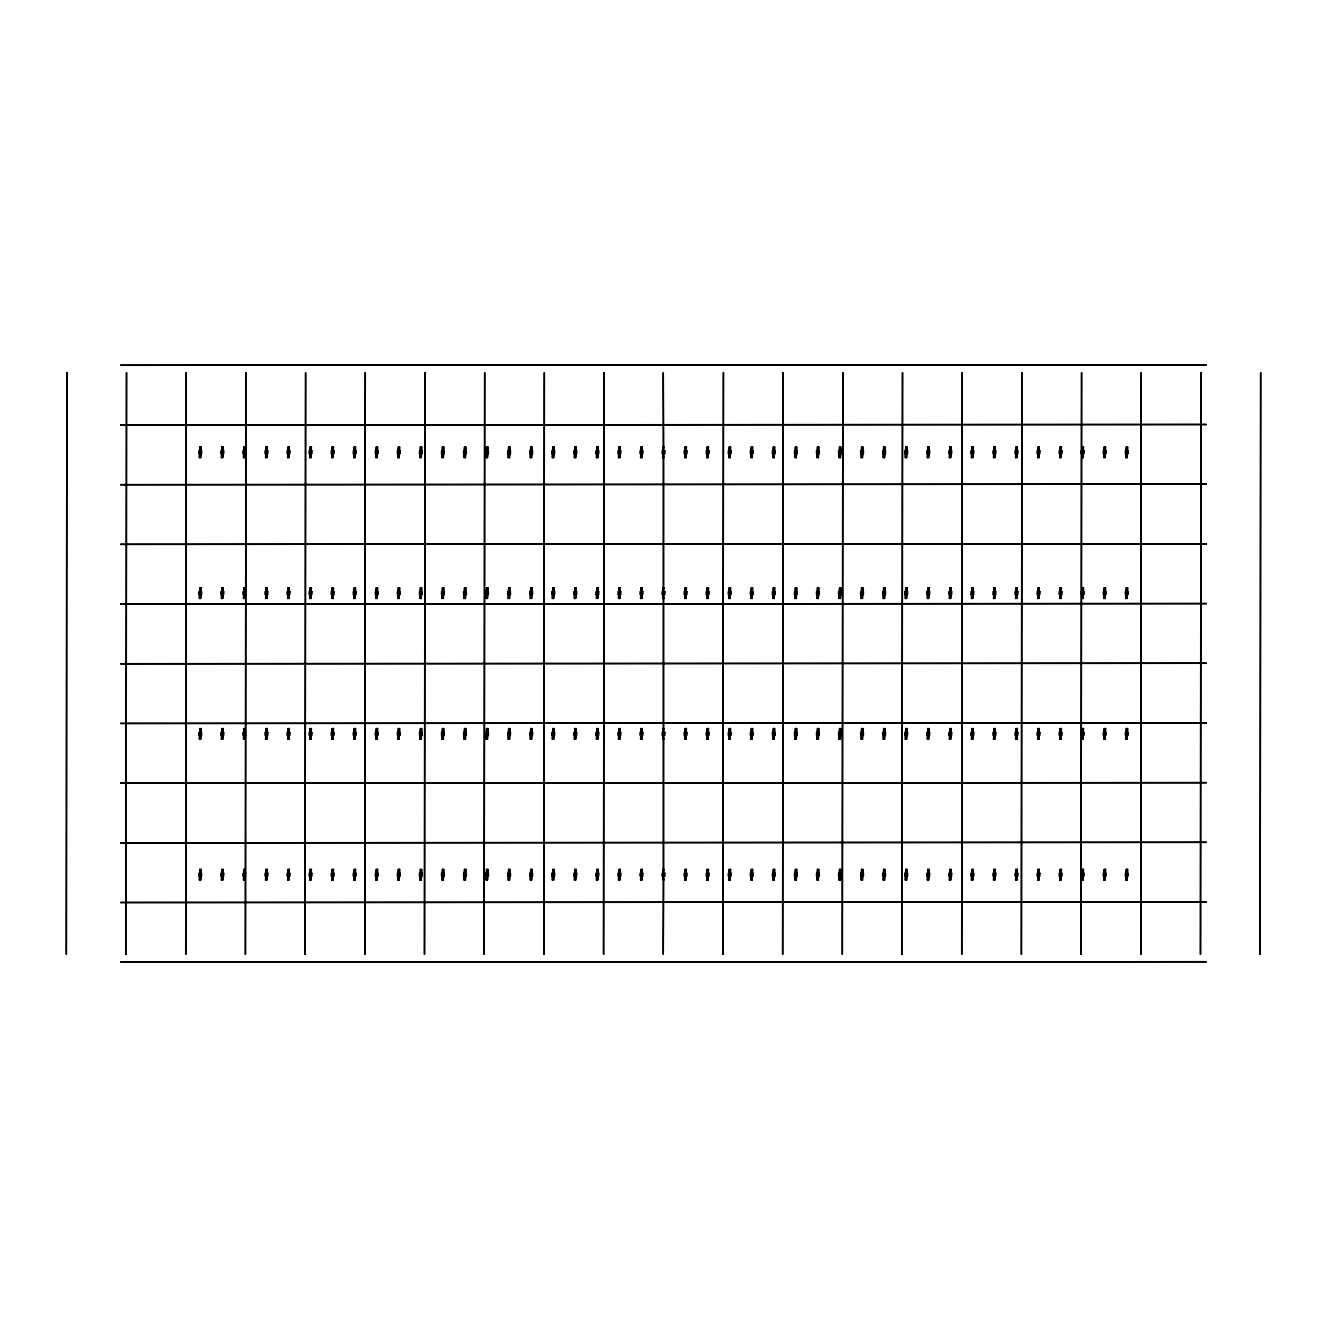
<?xml version="1.0" encoding="UTF-8"?>
<svg xmlns="http://www.w3.org/2000/svg" width="1327" height="1327" viewBox="0 0 1327 1327"><rect width="100%" height="100%" fill="white"/><g stroke="black" fill="none" stroke-linecap="round" stroke-linejoin="round"><path stroke-width="1.5" d="M199.448 452.789L200.642 452.573M199.448 593.6L200.642 593.368M222.704 592.821L221.908 592.821M266.827 592.821L266.03 592.821M288.888 592.821L288.092 592.821M333.011 592.821L332.214 592.821M355.072 592.821L354.276 592.821M377.117 592.821L376.337 592.821M399.178 592.821L398.382 592.821M421.24 592.821L420.443 592.821M443.301 592.821L442.505 592.821M199.448 734.395L200.642 734.179M465.362 592.821L464.566 592.821M509.485 592.821L508.689 592.821M531.546 592.821L530.75 592.821M553.608 592.821L552.812 592.821M575.653 592.821L574.458 592.605L575.454 593.302M597.714 592.821L596.918 592.821M619.775 592.821L618.979 592.821M641.837 592.821L641.041 592.821M685.959 592.821L685.163 592.821M708.021 592.821L707.225 592.821M199.448 875.206L200.642 874.991M730.082 592.821L729.286 592.821M774.188 592.821L773.392 592.821M796.25 592.821L795.454 592.821M818.311 592.821L817.515 592.821M574.856 734.179L576.051 734.395L575.055 733.698M862.434 592.821L861.638 592.821M1127.552 451.794L1126.358 452.009M884.495 592.821L883.699 592.821M906.557 592.821L905.76 592.821M928.618 592.821L927.822 592.821M950.663 592.821L949.883 592.821M972.724 592.821L971.928 592.821M994.786 592.821L993.989 592.821M1038.908 592.821L1038.112 592.821M1060.97 592.821L1060.173 592.821M1083.031 592.821L1081.837 592.605L1082.832 592.904M574.856 874.991L576.051 875.206L575.055 874.51M1105.092 592.821L1104.296 592.821M1127.552 592.605L1126.358 592.821M1082.235 734.179L1083.429 734.395L1082.434 733.698M1127.552 733.4L1126.358 733.632M1082.235 874.991L1083.429 875.206L1082.434 874.51M1127.552 874.211L1126.358 874.427M663.898 446.917L663.898 457.666M663.699 447.647L663.268 372.705L663.268 954.295L663.699 879.353M245.76 450.898L242.974 450.898L242.974 453.685L245.76 453.685M200.642 452.009L199.448 451.794M574.856 452.009C577.577 452.125 573.446 451.047 575.055 452.49M1082.235 452.009C1084.955 452.125 1080.825 451.047 1082.434 452.49M1126.358 452.573L1127.552 452.789M663.699 456.919L663.699 588.458M663.898 587.728L663.898 598.477M245.76 591.709L242.974 591.709L242.974 594.496L245.76 594.496M200.642 592.821L199.448 592.605M751.546 592.904L752.542 592.605L751.347 592.821M1126.358 593.368L1127.552 593.6M663.699 597.731L663.699 729.269M663.898 728.523L663.898 739.272M245.76 732.504L242.974 732.504L242.974 735.291L245.76 735.291M200.642 733.632L199.448 733.4M1126.358 734.179L1127.552 734.395M663.699 738.542L663.699 870.081M663.898 869.334L663.898 880.083M245.76 873.315L242.974 873.315L242.974 876.102L245.76 876.102M200.642 874.427L199.448 874.211M1126.358 874.991L1127.552 875.206M243.969 592.821L245.163 592.605L244.168 593.302M1128.149 450.898L1128.149 453.685M1128.149 591.709L1128.149 594.496M1128.149 732.504L1128.149 735.291M1128.149 873.315L1128.149 876.102M1125.362 450.898L1125.362 453.685M1125.362 591.709L1125.362 594.496M1125.362 732.504L1125.362 735.291M1125.362 873.315L1125.362 876.102M201.638 450.898L201.638 453.685M201.638 591.709L201.638 594.496M201.638 732.504L201.638 735.291M201.638 873.315L201.638 876.102M198.851 450.898L198.851 453.685M198.851 591.709L198.851 594.496M198.851 732.504L198.851 735.291M198.851 873.315L198.851 876.102M223.102 451.794L221.509 451.794L223.102 451.794M221.908 452.573L223.102 452.789L221.908 452.573M243.969 452.573L245.163 452.789L243.969 452.573M245.163 451.794L243.571 451.794L245.163 451.794M267.225 451.794L265.632 451.794L267.225 451.794M266.03 452.573L267.225 452.789L266.03 452.573M288.092 452.573L289.286 452.789L288.092 452.573M289.286 451.794L287.694 451.794L289.286 451.794M332.214 452.573L333.409 452.789L332.214 452.573M333.409 451.794L331.816 451.794L333.409 451.794M355.47 451.794L353.878 451.794L355.47 451.794M354.276 452.573L355.47 452.789L354.276 452.573M376.337 452.573L377.515 452.789L376.337 452.573M377.515 451.794L375.939 451.794L377.515 451.794M398.382 452.573L399.576 452.789L398.382 452.573M399.576 451.794L397.984 451.794L399.576 451.794M420.443 452.573L421.638 452.789L420.443 452.573M421.638 451.794L420.045 451.794L421.638 451.794M442.505 452.573L443.699 452.789L442.505 452.573M443.699 451.794L442.107 451.794L443.699 451.794M465.76 451.794L464.168 451.794L465.76 451.794M464.566 452.573L465.76 452.789L464.566 452.573M221.908 593.368L223.102 593.6L221.908 593.368M243.969 593.368L245.163 593.6L243.969 593.368M509.883 451.794L508.291 451.794L509.883 451.794M508.689 452.573L509.883 452.789L508.689 452.573M266.03 593.368L267.225 593.6L266.03 593.368M530.75 452.573L531.945 452.789L530.75 452.573M531.945 451.794L530.352 451.794L531.945 451.794M288.092 593.368L289.286 593.6L288.092 593.368M554.006 451.794L552.414 451.794L554.006 451.794M552.812 452.573L554.006 452.789L552.812 452.573M574.856 452.573L576.051 452.789L574.856 452.573M332.214 593.368L333.409 593.6L332.214 593.368M598.112 451.794L596.52 451.794L598.112 451.794M596.918 452.573L598.112 452.789L596.918 452.573M354.276 593.368L355.47 593.6L354.276 593.368M618.979 452.573L620.173 452.789L618.979 452.573M620.173 451.794L618.581 451.794L620.173 451.794M376.337 593.368L377.515 593.6L376.337 593.368M641.041 452.573L642.235 452.789L641.041 452.573M642.235 451.794L640.642 451.794L642.235 451.794M398.382 593.368L399.576 593.6L398.382 593.368M420.443 593.368L421.638 593.6L420.443 593.368M685.163 452.573L686.358 452.789L685.163 452.573M686.358 451.794L684.765 451.794L686.358 451.794M442.505 593.368L443.699 593.6L442.505 593.368M708.419 451.794L706.827 451.794L708.419 451.794M707.225 452.573L708.419 452.789L707.225 452.573M464.566 593.368L465.76 593.6L464.566 593.368M729.286 452.573L730.48 452.789L729.286 452.573M730.48 451.794L728.888 451.794L730.48 451.794M221.908 734.179L223.102 734.395L221.908 734.179M223.102 733.4L221.509 733.4L223.102 733.4M752.542 451.794L750.949 451.794L752.542 451.794M751.347 452.573L752.542 452.789L751.347 452.573M245.163 733.4L243.571 733.4L245.163 733.4M243.969 734.179L245.163 734.395L243.969 734.179M508.689 593.368L509.883 593.6L508.689 593.368M773.392 452.573L774.586 452.789L773.392 452.573M774.586 451.794L772.994 451.794L774.586 451.794M266.03 734.179L267.225 734.395L266.03 734.179M267.225 733.4L265.632 733.4L267.225 733.4M530.75 593.368L531.945 593.6L530.75 593.368M796.648 451.794L795.055 451.794L796.648 451.794M795.454 452.573L796.648 452.789L795.454 452.573M289.286 733.4L287.694 733.4L289.286 733.4M288.092 734.179L289.286 734.395L288.092 734.179M552.812 593.368L554.006 593.6L552.812 593.368M817.515 452.573L818.709 452.789L817.515 452.573M818.709 451.794L817.117 451.794L818.709 451.794M574.856 593.368L576.051 593.6L574.856 593.368M333.409 733.4L331.816 733.4L333.409 733.4M332.214 734.179L333.409 734.395L332.214 734.179M596.918 593.368L598.112 593.6L596.918 593.368M861.638 452.573L862.832 452.789L861.638 452.573M862.832 451.794L861.24 451.794L862.832 451.794M354.276 734.179L355.47 734.395L354.276 734.179M355.47 733.4L353.878 733.4L355.47 733.4M618.979 593.368L620.173 593.6L618.979 593.368M883.699 452.573L884.893 452.789L883.699 452.573M884.893 451.794L883.301 451.794L884.893 451.794M377.515 733.4L375.939 733.4L377.515 733.4M376.337 734.179L377.515 734.395L376.337 734.179M641.041 593.368L642.235 593.6L641.041 593.368M905.76 452.573L906.955 452.789L905.76 452.573M906.955 451.794L905.362 451.794L906.955 451.794M398.382 734.179L399.576 734.395L398.382 734.179M399.576 733.4L397.984 733.4L399.576 733.4M927.822 452.573L929.016 452.789L927.822 452.573M929.016 451.794L927.424 451.794L929.016 451.794M420.443 734.179L421.638 734.395L420.443 734.179M421.638 733.4L420.045 733.4L421.638 733.4M685.163 593.368L686.358 593.6L685.163 593.368M951.061 451.794L949.485 451.794L951.061 451.794M949.883 452.573L951.061 452.789L949.883 452.573M442.505 734.179L443.699 734.395L442.505 734.179M443.699 733.4L442.107 733.4L443.699 733.4M707.225 593.368L708.419 593.6L707.225 593.368M971.928 452.573L973.122 452.789L971.928 452.573M973.122 451.794L971.53 451.794L973.122 451.794M464.566 734.179L465.76 734.395L464.566 734.179M465.76 733.4L464.168 733.4L465.76 733.4M729.286 593.368L730.48 593.6L729.286 593.368M223.102 874.211L221.509 874.211L223.102 874.211M221.908 874.991L223.102 875.206L221.908 874.991M995.184 451.794L993.591 451.794L995.184 451.794M993.989 452.573L995.184 452.789L993.989 452.573M751.347 593.368L752.542 593.6L751.347 593.368M243.969 874.991L245.163 875.206L243.969 874.991M245.163 874.211L243.571 874.211L245.163 874.211M508.689 734.179L509.883 734.395L508.689 734.179M509.883 733.4L508.291 733.4L509.883 733.4M773.392 593.368L774.586 593.6L773.392 593.368M267.225 874.211L265.632 874.211L267.225 874.211M266.03 874.991L267.225 875.206L266.03 874.991M1039.306 451.794L1037.714 451.794L1039.306 451.794M1038.112 452.573L1039.306 452.789L1038.112 452.573M531.945 733.4L530.352 733.4L531.945 733.4M530.75 734.179L531.945 734.395L530.75 734.179M795.454 593.368L796.648 593.6L795.454 593.368M288.092 874.991L289.286 875.206L288.092 874.991M289.286 874.211L287.694 874.211L289.286 874.211M1060.173 452.573L1061.368 452.789L1060.173 452.573M1061.368 451.794L1059.775 451.794L1061.368 451.794M552.812 734.179L554.006 734.395L552.812 734.179M554.006 733.4L552.414 733.4L554.006 733.4M817.515 593.368L818.709 593.6L817.515 593.368M1082.235 452.573L1083.429 452.789L1082.235 452.573M576.051 733.4L574.458 733.4L576.051 733.4M332.214 874.991L333.409 875.206L332.214 874.991M333.409 874.211L331.816 874.211L333.409 874.211M1104.296 452.573L1105.491 452.789L1104.296 452.573M1105.491 451.794L1103.898 451.794L1105.491 451.794M596.918 734.179L598.112 734.395L596.918 734.179M598.112 733.4L596.52 733.4L598.112 733.4M861.638 593.368L862.832 593.6L861.638 593.368M354.276 874.991L355.47 875.206L354.276 874.991M355.47 874.211L353.878 874.211L355.47 874.211M620.173 733.4L618.581 733.4L620.173 733.4M618.979 734.179L620.173 734.395L618.979 734.179M883.699 593.368L884.893 593.6L883.699 593.368M377.515 874.211L375.939 874.211L377.515 874.211M376.337 874.991L377.515 875.206L376.337 874.991M641.041 734.179L642.235 734.395L641.041 734.179M642.235 733.4L640.642 733.4L642.235 733.4M905.76 593.368L906.955 593.6L905.76 593.368M398.382 874.991L399.576 875.206L398.382 874.991M399.576 874.211L397.984 874.211L399.576 874.211M927.822 593.368L929.016 593.6L927.822 593.368M421.638 874.211L420.045 874.211L421.638 874.211M420.443 874.991L421.638 875.206L420.443 874.991M685.163 734.179L686.358 734.395L685.163 734.179M686.358 733.4L684.765 733.4L686.358 733.4M949.883 593.368L951.061 593.6L949.883 593.368M442.505 874.991L443.699 875.206L442.505 874.991M443.699 874.211L442.107 874.211L443.699 874.211M707.225 734.179L708.419 734.395L707.225 734.179M708.419 733.4L706.827 733.4L708.419 733.4M971.928 593.368L973.122 593.6L971.928 593.368M465.76 874.211L464.168 874.211L465.76 874.211M464.566 874.991L465.76 875.206L464.566 874.991M730.48 733.4L728.888 733.4L730.48 733.4M729.286 734.179L730.48 734.395L729.286 734.179M993.989 593.368L995.184 593.6L993.989 593.368M751.347 734.179L752.542 734.395L751.347 734.179M752.542 733.4L750.949 733.4L752.542 733.4M509.883 874.211L508.291 874.211L509.883 874.211M508.689 874.991L509.883 875.206L508.689 874.991M774.586 733.4L772.994 733.4L774.586 733.4M773.392 734.179L774.586 734.395L773.392 734.179M1038.112 593.368L1039.306 593.6L1038.112 593.368M530.75 874.991L531.945 875.206L530.75 874.991M531.945 874.211L530.352 874.211L531.945 874.211M795.454 734.179L796.648 734.395L795.454 734.179M796.648 733.4L795.055 733.4L796.648 733.4M1060.173 593.368L1061.368 593.6L1060.173 593.368M552.812 874.991L554.006 875.206L552.812 874.991M554.006 874.211L552.414 874.211L554.006 874.211M818.709 733.4L817.117 733.4L818.709 733.4M817.515 734.179L818.709 734.395L817.515 734.179M1082.235 593.368L1083.429 593.6L1082.235 593.368M576.051 874.211L574.458 874.211L576.051 874.211M1104.296 593.368L1105.491 593.6L1104.296 593.368M596.918 874.991L598.112 875.206L596.918 874.991M598.112 874.211L596.52 874.211L598.112 874.211M862.832 733.4L861.24 733.4L862.832 733.4M861.638 734.179L862.832 734.395L861.638 734.179M620.173 874.211L618.581 874.211L620.173 874.211M618.979 874.991L620.173 875.206L618.979 874.991M883.699 734.179L884.893 734.395L883.699 734.179M884.893 733.4L883.301 733.4L884.893 733.4M641.041 874.991L642.235 875.206L641.041 874.991M642.235 874.211L640.642 874.211L642.235 874.211M905.76 734.179L906.955 734.395L905.76 734.179M906.955 733.4L905.362 733.4L906.955 733.4M927.822 734.179L929.016 734.395L927.822 734.179M929.016 733.4L927.424 733.4L929.016 733.4M685.163 874.991L686.358 875.206L685.163 874.991M686.358 874.211L684.765 874.211L686.358 874.211M949.883 734.179L951.061 734.395L949.883 734.179M951.061 733.4L949.485 733.4L951.061 733.4M708.419 874.211L706.827 874.211L708.419 874.211M707.225 874.991L708.419 875.206L707.225 874.991M973.122 733.4L971.53 733.4L973.122 733.4M971.928 734.179L973.122 734.395L971.928 734.179M729.286 874.991L730.48 875.206L729.286 874.991M730.48 874.211L728.888 874.211L730.48 874.211M993.989 734.179L995.184 734.395L993.989 734.179M995.184 733.4L993.591 733.4L995.184 733.4M752.542 874.211L750.949 874.211L752.542 874.211M751.347 874.991L752.542 875.206L751.347 874.991M773.392 874.991L774.586 875.206L773.392 874.991M774.586 874.211L772.994 874.211L774.586 874.211M1038.112 734.179L1039.306 734.395L1038.112 734.179M1039.306 733.4L1037.714 733.4L1039.306 733.4M795.454 874.991L796.648 875.206L795.454 874.991M796.648 874.211L795.055 874.211L796.648 874.211M1061.368 733.4L1059.775 733.4L1061.368 733.4M1060.173 734.179L1061.368 734.395L1060.173 734.179M817.515 874.991L818.709 875.206L817.515 874.991M818.709 874.211L817.117 874.211L818.709 874.211M1083.429 733.4L1081.837 733.4L1083.429 733.4M1104.296 734.179L1105.491 734.395L1104.296 734.179M1105.491 733.4L1103.898 733.4L1105.491 733.4M862.832 874.211L861.24 874.211L862.832 874.211M861.638 874.991L862.832 875.206L861.638 874.991M883.699 874.991L884.893 875.206L883.699 874.991M884.893 874.211L883.301 874.211L884.893 874.211M906.955 874.211L905.362 874.211L906.955 874.211M905.76 874.991L906.955 875.206L905.76 874.991M927.822 874.991L929.016 875.206L927.822 874.991M929.016 874.211L927.424 874.211L929.016 874.211M951.061 874.211L949.485 874.211L951.061 874.211M949.883 874.991L951.061 875.206L949.883 874.991M971.928 874.991L973.122 875.206L971.928 874.991M973.122 874.211L971.53 874.211L973.122 874.211M995.184 874.211L993.591 874.211L995.184 874.211M993.989 874.991L995.184 875.206L993.989 874.991M1038.112 874.991L1039.306 875.206L1038.112 874.991M1039.306 874.211L1037.714 874.211L1039.306 874.211M1060.173 874.991L1061.368 875.206L1060.173 874.991M1061.368 874.211L1059.775 874.211L1061.368 874.211M1083.429 874.211L1081.837 874.211L1083.429 874.211M1105.491 874.211L1103.898 874.211L1105.491 874.211M1104.296 874.991L1105.491 875.206L1104.296 874.991M1206.343 364.809L120.657 365.29L1206.343 364.809M66.831 372.705L66.35 954.295L66.831 372.705M126.513 372.705L126.048 954.295L126.513 372.705M186.211 372.705L185.73 954.295L186.211 372.705M245.893 372.705L245.429 954.295L245.893 372.705M305.592 372.705L305.11 954.295L305.592 372.705M365.29 372.705L364.809 954.295L365.29 372.705M424.972 372.705L424.491 954.295L424.972 372.705M484.67 372.705L484.189 954.295L484.67 372.705M544.352 372.705L543.871 954.295L544.352 372.705M604.05 372.705L603.569 954.295L604.05 372.705M723.431 372.705L722.95 954.295L723.431 372.705M783.129 372.705L782.648 954.295L783.129 372.705M842.811 372.705L842.33 954.295L842.811 372.705M902.509 372.705L902.028 954.295L902.509 372.705M962.191 372.705L961.71 954.295L962.191 372.705M1021.89 372.705L1021.408 954.295L1021.89 372.705M1081.571 372.705L1081.107 954.295L1081.571 372.705M1141.27 372.705L1140.789 954.295L1141.27 372.705M1200.952 372.705L1200.487 954.295L1200.952 372.705M1260.65 372.705L1260.169 954.295L1260.65 372.705M1206.343 424.491L120.657 424.972L1206.343 424.491M199.846 446.917L199.448 457.666L199.846 446.917M201.041 446.917L200.642 457.666L201.041 446.917M221.908 446.917L221.509 457.666L221.908 446.917M223.102 446.917L222.704 457.666L223.102 446.917M243.969 446.917L243.571 457.666L243.969 446.917M245.163 446.917L244.765 457.666L245.163 446.917M266.03 446.917L265.632 457.666L266.03 446.917M267.225 446.917L266.827 457.666L267.225 446.917M288.092 446.917L287.694 457.666L288.092 446.917M289.286 446.917L288.888 457.666L289.286 446.917M310.153 446.917L309.755 457.666L310.153 446.917M311.347 446.917L310.949 457.666L311.347 446.917M332.214 446.917L331.816 457.666L332.214 446.917M333.409 446.917L333.011 457.666L333.409 446.917M354.276 446.917L353.878 457.666L354.276 446.917M355.47 446.917L355.072 457.666L355.47 446.917M376.337 446.917L375.939 457.666L376.337 446.917M377.515 446.917L377.117 457.666L377.515 446.917M398.382 446.917L397.984 457.666L398.382 446.917M399.576 446.917L399.178 457.666L399.576 446.917M420.443 446.917L420.045 457.666L420.443 446.917M421.638 446.917L421.24 457.666L421.638 446.917M442.505 446.917L442.107 457.666L442.505 446.917M443.699 446.917L443.301 457.666L443.699 446.917M464.566 446.917L464.168 457.666L464.566 446.917M465.76 446.917L465.362 457.666L465.76 446.917M486.627 446.917L486.229 457.666L486.627 446.917M487.822 446.917L487.424 457.666L487.822 446.917M508.689 446.917L508.291 457.666L508.689 446.917M509.883 446.917L509.485 457.666L509.883 446.917M530.75 446.917L530.352 457.666L530.75 446.917M531.945 446.917L531.546 457.666L531.945 446.917M552.812 446.917L552.414 457.666L552.812 446.917M554.006 446.917L553.608 457.666L554.006 446.917M574.856 446.917L574.458 457.666L574.856 446.917M576.051 446.917L575.653 457.666L576.051 446.917M596.918 446.917L596.52 457.666L596.918 446.917M598.112 446.917L597.714 457.666L598.112 446.917M618.979 446.917L618.581 457.666L618.979 446.917M620.173 446.917L619.775 457.666L620.173 446.917M641.041 446.917L640.642 457.666L641.041 446.917M642.235 446.917L641.837 457.666L642.235 446.917M663.102 446.917L662.704 457.666L663.102 446.917M685.163 446.917L684.765 457.666L685.163 446.917M686.358 446.917L685.959 457.666L686.358 446.917M707.225 446.917L706.827 457.666L707.225 446.917M708.419 446.917L708.021 457.666L708.419 446.917M729.286 446.917L728.888 457.666L729.286 446.917M730.48 446.917L730.082 457.666L730.48 446.917M751.347 446.917L750.949 457.666L751.347 446.917M752.542 446.917L752.144 457.666L752.542 446.917M773.392 446.917L772.994 457.666L773.392 446.917M774.586 446.917L774.188 457.666L774.586 446.917M795.454 446.917L795.055 457.666L795.454 446.917M796.648 446.917L796.25 457.666L796.648 446.917M817.515 446.917L817.117 457.666L817.515 446.917M818.709 446.917L818.311 457.666L818.709 446.917M839.576 446.917L839.178 457.666L839.576 446.917M840.771 446.917L840.373 457.666L840.771 446.917M861.638 446.917L861.24 457.666L861.638 446.917M862.832 446.917L862.434 457.666L862.832 446.917M883.699 446.917L883.301 457.666L883.699 446.917M884.893 446.917L884.495 457.666L884.893 446.917M905.76 446.917L905.362 457.666L905.76 446.917M906.955 446.917L906.557 457.666L906.955 446.917M927.822 446.917L927.424 457.666L927.822 446.917M929.016 446.917L928.618 457.666L929.016 446.917M949.883 446.917L949.485 457.666L949.883 446.917M951.061 446.917L950.663 457.666L951.061 446.917M971.928 446.917L971.53 457.666L971.928 446.917M973.122 446.917L972.724 457.666L973.122 446.917M993.989 446.917L993.591 457.666L993.989 446.917M995.184 446.917L994.786 457.666L995.184 446.917M1016.051 446.917L1015.653 457.666L1016.051 446.917M1017.245 446.917L1016.847 457.666L1017.245 446.917M1038.112 446.917L1037.714 457.666L1038.112 446.917M1039.306 446.917L1038.908 457.666L1039.306 446.917M1060.173 446.917L1059.775 457.666L1060.173 446.917M1061.368 446.917L1060.97 457.666L1061.368 446.917M1082.235 446.917L1081.837 457.666L1082.235 446.917M1083.429 446.917L1083.031 457.666L1083.429 446.917M1104.296 446.917L1103.898 457.666L1104.296 446.917M1105.491 446.917L1105.092 457.666L1105.491 446.917M1126.358 446.917L1125.959 457.666L1126.358 446.917M1127.552 446.917L1127.154 457.666L1127.552 446.917M223.699 450.898L220.912 450.898L220.912 453.685L223.699 453.685L223.699 450.898M267.822 450.898L265.035 450.898L265.035 453.685L267.822 453.685L267.822 450.898M289.883 450.898L287.096 450.898L287.096 453.685L289.883 453.685L289.883 450.898M311.945 450.898L309.158 450.898L309.158 453.685L311.945 453.685L311.945 450.898M334.006 450.898L331.219 450.898L331.219 453.685L334.006 453.685L334.006 450.898M356.067 450.898L353.281 450.898L353.281 453.685L356.067 453.685L356.067 450.898M378.112 450.898L375.342 450.898L375.342 453.685L378.112 453.685L378.112 450.898M400.173 450.898L397.387 450.898L397.387 453.685L400.173 453.685L400.173 450.898M422.235 450.898L419.448 450.898L419.448 453.685L422.235 453.685L422.235 450.898M444.296 450.898L441.509 450.898L441.509 453.685L444.296 453.685L444.296 450.898M466.358 450.898L463.571 450.898L463.571 453.685L466.358 453.685L466.358 450.898M488.419 450.898L485.632 450.898L485.632 453.685L488.419 453.685L488.419 450.898M510.48 450.898L507.694 450.898L507.694 453.685L510.48 453.685L510.48 450.898M532.542 450.898L529.755 450.898L529.755 453.685L532.542 453.685L532.542 450.898M554.603 450.898L551.816 450.898L551.816 453.685L554.603 453.685L554.603 450.898M576.648 450.898L573.861 450.898L573.861 453.685L576.648 453.685L576.648 450.898M598.709 450.898L595.923 450.898L595.923 453.685L598.709 453.685L598.709 450.898M620.771 450.898L617.984 450.898L617.984 453.685L620.771 453.685L620.771 450.898M642.832 450.898L640.045 450.898L640.045 453.685L642.832 453.685L642.832 450.898M664.893 450.898L662.107 450.898L662.107 453.685L664.893 453.685L664.893 450.898M686.955 450.898L684.168 450.898L684.168 453.685L686.955 453.685L686.955 450.898M709.016 450.898L706.229 450.898L706.229 453.685L709.016 453.685L709.016 450.898M731.077 450.898L728.291 450.898L728.291 453.685L731.077 453.685L731.077 450.898M753.139 450.898L750.352 450.898L750.352 453.685L753.139 453.685L753.139 450.898M775.184 450.898L772.397 450.898L772.397 453.685L775.184 453.685L775.184 450.898M797.245 450.898L794.458 450.898L794.458 453.685L797.245 453.685L797.245 450.898M819.306 450.898L816.52 450.898L816.52 453.685L819.306 453.685L819.306 450.898M841.368 450.898L838.581 450.898L838.581 453.685L841.368 453.685L841.368 450.898M863.429 450.898L860.642 450.898L860.642 453.685L863.429 453.685L863.429 450.898M885.491 450.898L882.704 450.898L882.704 453.685L885.491 453.685L885.491 450.898M907.552 450.898L904.765 450.898L904.765 453.685L907.552 453.685L907.552 450.898M929.613 450.898L926.827 450.898L926.827 453.685L929.613 453.685L929.613 450.898M951.658 450.898L948.888 450.898L948.888 453.685L951.658 453.685L951.658 450.898M973.719 450.898L970.933 450.898L970.933 453.685L973.719 453.685L973.719 450.898M995.781 450.898L992.994 450.898L992.994 453.685L995.781 453.685L995.781 450.898M1017.842 450.898L1015.055 450.898L1015.055 453.685L1017.842 453.685L1017.842 450.898M1039.904 450.898L1037.117 450.898L1037.117 453.685L1039.904 453.685L1039.904 450.898M1061.965 450.898L1059.178 450.898L1059.178 453.685L1061.965 453.685L1061.965 450.898M1084.026 450.898L1081.24 450.898L1081.24 453.685L1084.026 453.685L1084.026 450.898M1106.088 450.898L1103.301 450.898L1103.301 453.685L1106.088 453.685L1106.088 450.898M1206.343 484.189L120.657 484.67L1206.343 484.189M1206.343 543.871L120.657 544.352L1206.343 543.871M199.846 587.728L199.448 598.477L199.846 587.728M201.041 587.728L200.642 598.477L201.041 587.728M221.908 587.728L221.509 598.477L221.908 587.728M223.102 587.728L222.704 598.477L223.102 587.728M243.969 587.728L243.571 598.477L243.969 587.728M245.163 587.728L244.765 598.477L245.163 587.728M266.03 587.728L265.632 598.477L266.03 587.728M267.225 587.728L266.827 598.477L267.225 587.728M288.092 587.728L287.694 598.477L288.092 587.728M289.286 587.728L288.888 598.477L289.286 587.728M310.153 587.728L309.755 598.477L310.153 587.728M311.347 587.728L310.949 598.477L311.347 587.728M332.214 587.728L331.816 598.477L332.214 587.728M333.409 587.728L333.011 598.477L333.409 587.728M354.276 587.728L353.878 598.477L354.276 587.728M355.47 587.728L355.072 598.477L355.47 587.728M376.337 587.728L375.939 598.477L376.337 587.728M377.515 587.728L377.117 598.477L377.515 587.728M398.382 587.728L397.984 598.477L398.382 587.728M399.576 587.728L399.178 598.477L399.576 587.728M420.443 587.728L420.045 598.477L420.443 587.728M421.638 587.728L421.24 598.477L421.638 587.728M442.505 587.728L442.107 598.477L442.505 587.728M443.699 587.728L443.301 598.477L443.699 587.728M464.566 587.728L464.168 598.477L464.566 587.728M465.76 587.728L465.362 598.477L465.76 587.728M486.627 587.728L486.229 598.477L486.627 587.728M487.822 587.728L487.424 598.477L487.822 587.728M508.689 587.728L508.291 598.477L508.689 587.728M509.883 587.728L509.485 598.477L509.883 587.728M530.75 587.728L530.352 598.477L530.75 587.728M531.945 587.728L531.546 598.477L531.945 587.728M552.812 587.728L552.414 598.477L552.812 587.728M554.006 587.728L553.608 598.477L554.006 587.728M574.856 587.728L574.458 598.477L574.856 587.728M576.051 587.728L575.653 598.477L576.051 587.728M596.918 587.728L596.52 598.477L596.918 587.728M598.112 587.728L597.714 598.477L598.112 587.728M618.979 587.728L618.581 598.477L618.979 587.728M620.173 587.728L619.775 598.477L620.173 587.728M641.041 587.728L640.642 598.477L641.041 587.728M642.235 587.728L641.837 598.477L642.235 587.728M663.102 587.728L662.704 598.477L663.102 587.728M685.163 587.728L684.765 598.477L685.163 587.728M686.358 587.728L685.959 598.477L686.358 587.728M707.225 587.728L706.827 598.477L707.225 587.728M708.419 587.728L708.021 598.477L708.419 587.728M729.286 587.728L728.888 598.477L729.286 587.728M730.48 587.728L730.082 598.477L730.48 587.728M751.347 587.728L750.949 598.477L751.347 587.728M752.542 587.728L752.144 598.477L752.542 587.728M773.392 587.728L772.994 598.477L773.392 587.728M774.586 587.728L774.188 598.477L774.586 587.728M795.454 587.728L795.055 598.477L795.454 587.728M796.648 587.728L796.25 598.477L796.648 587.728M817.515 587.728L817.117 598.477L817.515 587.728M818.709 587.728L818.311 598.477L818.709 587.728M839.576 587.728L839.178 598.477L839.576 587.728M840.771 587.728L840.373 598.477L840.771 587.728M861.638 587.728L861.24 598.477L861.638 587.728M862.832 587.728L862.434 598.477L862.832 587.728M883.699 587.728L883.301 598.477L883.699 587.728M884.893 587.728L884.495 598.477L884.893 587.728M905.76 587.728L905.362 598.477L905.76 587.728M906.955 587.728L906.557 598.477L906.955 587.728M927.822 587.728L927.424 598.477L927.822 587.728M929.016 587.728L928.618 598.477L929.016 587.728M949.883 587.728L949.485 598.477L949.883 587.728M951.061 587.728L950.663 598.477L951.061 587.728M971.928 587.728L971.53 598.477L971.928 587.728M973.122 587.728L972.724 598.477L973.122 587.728M993.989 587.728L993.591 598.477L993.989 587.728M995.184 587.728L994.786 598.477L995.184 587.728M1016.051 587.728L1015.653 598.477L1016.051 587.728M1017.245 587.728L1016.847 598.477L1017.245 587.728M1038.112 587.728L1037.714 598.477L1038.112 587.728M1039.306 587.728L1038.908 598.477L1039.306 587.728M1060.173 587.728L1059.775 598.477L1060.173 587.728M1061.368 587.728L1060.97 598.477L1061.368 587.728M1082.235 587.728L1081.837 598.477L1082.235 587.728M1083.429 587.728L1083.031 598.477L1083.429 587.728M1104.296 587.728L1103.898 598.477L1104.296 587.728M1105.491 587.728L1105.092 598.477L1105.491 587.728M1126.358 587.728L1125.959 598.477L1126.358 587.728M1127.552 587.728L1127.154 598.477L1127.552 587.728M223.699 591.709L220.912 591.709L220.912 594.496L223.699 594.496L223.699 591.709M267.822 591.709L265.035 591.709L265.035 594.496L267.822 594.496L267.822 591.709M289.883 591.709L287.096 591.709L287.096 594.496L289.883 594.496L289.883 591.709M311.945 591.709L309.158 591.709L309.158 594.496L311.945 594.496L311.945 591.709M334.006 591.709L331.219 591.709L331.219 594.496L334.006 594.496L334.006 591.709M356.067 591.709L353.281 591.709L353.281 594.496L356.067 594.496L356.067 591.709M378.112 591.709L375.342 591.709L375.342 594.496L378.112 594.496L378.112 591.709M400.173 591.709L397.387 591.709L397.387 594.496L400.173 594.496L400.173 591.709M422.235 591.709L419.448 591.709L419.448 594.496L422.235 594.496L422.235 591.709M444.296 591.709L441.509 591.709L441.509 594.496L444.296 594.496L444.296 591.709M466.358 591.709L463.571 591.709L463.571 594.496L466.358 594.496L466.358 591.709M488.419 591.709L485.632 591.709L485.632 594.496L488.419 594.496L488.419 591.709M510.48 591.709L507.694 591.709L507.694 594.496L510.48 594.496L510.48 591.709M532.542 591.709L529.755 591.709L529.755 594.496L532.542 594.496L532.542 591.709M554.603 591.709L551.816 591.709L551.816 594.496L554.603 594.496L554.603 591.709M576.648 591.709L573.861 591.709L573.861 594.496L576.648 594.496L576.648 591.709M598.709 591.709L595.923 591.709L595.923 594.496L598.709 594.496L598.709 591.709M620.771 591.709L617.984 591.709L617.984 594.496L620.771 594.496L620.771 591.709M642.832 591.709L640.045 591.709L640.045 594.496L642.832 594.496L642.832 591.709M664.893 591.709L662.107 591.709L662.107 594.496L664.893 594.496L664.893 591.709M686.955 591.709L684.168 591.709L684.168 594.496L686.955 594.496L686.955 591.709M709.016 591.709L706.229 591.709L706.229 594.496L709.016 594.496L709.016 591.709M731.077 591.709L728.291 591.709L728.291 594.496L731.077 594.496L731.077 591.709M753.139 591.709L750.352 591.709L750.352 594.496L753.139 594.496L753.139 591.709M775.184 591.709L772.397 591.709L772.397 594.496L775.184 594.496L775.184 591.709M797.245 591.709L794.458 591.709L794.458 594.496L797.245 594.496L797.245 591.709M819.306 591.709L816.52 591.709L816.52 594.496L819.306 594.496L819.306 591.709M841.368 591.709L838.581 591.709L838.581 594.496L841.368 594.496L841.368 591.709M863.429 591.709L860.642 591.709L860.642 594.496L863.429 594.496L863.429 591.709M885.491 591.709L882.704 591.709L882.704 594.496L885.491 594.496L885.491 591.709M907.552 591.709L904.765 591.709L904.765 594.496L907.552 594.496L907.552 591.709M929.613 591.709L926.827 591.709L926.827 594.496L929.613 594.496L929.613 591.709M951.658 591.709L948.888 591.709L948.888 594.496L951.658 594.496L951.658 591.709M973.719 591.709L970.933 591.709L970.933 594.496L973.719 594.496L973.719 591.709M995.781 591.709L992.994 591.709L992.994 594.496L995.781 594.496L995.781 591.709M1017.842 591.709L1015.055 591.709L1015.055 594.496L1017.842 594.496L1017.842 591.709M1039.904 591.709L1037.117 591.709L1037.117 594.496L1039.904 594.496L1039.904 591.709M1061.965 591.709L1059.178 591.709L1059.178 594.496L1061.965 594.496L1061.965 591.709M1084.026 591.709L1081.24 591.709L1081.24 594.496L1084.026 594.496L1084.026 591.709M1106.088 591.709L1103.301 591.709L1103.301 594.496L1106.088 594.496L1106.088 591.709M1206.343 603.569L120.657 604.05L1206.343 603.569M1206.343 663.268L120.657 663.732L1206.343 663.268M1206.343 722.95L120.657 723.431L1206.343 722.95M199.846 728.523L199.448 739.272L199.846 728.523M201.041 728.523L200.642 739.272L201.041 728.523M221.908 728.523L221.509 739.272L221.908 728.523M223.102 728.523L222.704 739.272L223.102 728.523M243.969 728.523L243.571 739.272L243.969 728.523M245.163 728.523L244.765 739.272L245.163 728.523M266.03 728.523L265.632 739.272L266.03 728.523M267.225 728.523L266.827 739.272L267.225 728.523M288.092 728.523L287.694 739.272L288.092 728.523M289.286 728.523L288.888 739.272L289.286 728.523M310.153 728.523L309.755 739.272L310.153 728.523M311.347 728.523L310.949 739.272L311.347 728.523M332.214 728.523L331.816 739.272L332.214 728.523M333.409 728.523L333.011 739.272L333.409 728.523M354.276 728.523L353.878 739.272L354.276 728.523M355.47 728.523L355.072 739.272L355.47 728.523M376.337 728.523L375.939 739.272L376.337 728.523M377.515 728.523L377.117 739.272L377.515 728.523M398.382 728.523L397.984 739.272L398.382 728.523M399.576 728.523L399.178 739.272L399.576 728.523M420.443 728.523L420.045 739.272L420.443 728.523M421.638 728.523L421.24 739.272L421.638 728.523M442.505 728.523L442.107 739.272L442.505 728.523M443.699 728.523L443.301 739.272L443.699 728.523M464.566 728.523L464.168 739.272L464.566 728.523M465.76 728.523L465.362 739.272L465.76 728.523M486.627 728.523L486.229 739.272L486.627 728.523M487.822 728.523L487.424 739.272L487.822 728.523M508.689 728.523L508.291 739.272L508.689 728.523M509.883 728.523L509.485 739.272L509.883 728.523M530.75 728.523L530.352 739.272L530.75 728.523M531.945 728.523L531.546 739.272L531.945 728.523M552.812 728.523L552.414 739.272L552.812 728.523M554.006 728.523L553.608 739.272L554.006 728.523M574.856 728.523L574.458 739.272L574.856 728.523M576.051 728.523L575.653 739.272L576.051 728.523M596.918 728.523L596.52 739.272L596.918 728.523M598.112 728.523L597.714 739.272L598.112 728.523M618.979 728.523L618.581 739.272L618.979 728.523M620.173 728.523L619.775 739.272L620.173 728.523M641.041 728.523L640.642 739.272L641.041 728.523M642.235 728.523L641.837 739.272L642.235 728.523M663.102 728.523L662.704 739.272L663.102 728.523M685.163 728.523L684.765 739.272L685.163 728.523M686.358 728.523L685.959 739.272L686.358 728.523M707.225 728.523L706.827 739.272L707.225 728.523M708.419 728.523L708.021 739.272L708.419 728.523M729.286 728.523L728.888 739.272L729.286 728.523M730.48 728.523L730.082 739.272L730.48 728.523M751.347 728.523L750.949 739.272L751.347 728.523M752.542 728.523L752.144 739.272L752.542 728.523M773.392 728.523L772.994 739.272L773.392 728.523M774.586 728.523L774.188 739.272L774.586 728.523M795.454 728.523L795.055 739.272L795.454 728.523M796.648 728.523L796.25 739.272L796.648 728.523M817.515 728.523L817.117 739.272L817.515 728.523M818.709 728.523L818.311 739.272L818.709 728.523M839.576 728.523L839.178 739.272L839.576 728.523M840.771 728.523L840.373 739.272L840.771 728.523M861.638 728.523L861.24 739.272L861.638 728.523M862.832 728.523L862.434 739.272L862.832 728.523M883.699 728.523L883.301 739.272L883.699 728.523M884.893 728.523L884.495 739.272L884.893 728.523M905.76 728.523L905.362 739.272L905.76 728.523M906.955 728.523L906.557 739.272L906.955 728.523M927.822 728.523L927.424 739.272L927.822 728.523M929.016 728.523L928.618 739.272L929.016 728.523M949.883 728.523L949.485 739.272L949.883 728.523M951.061 728.523L950.663 739.272L951.061 728.523M971.928 728.523L971.53 739.272L971.928 728.523M973.122 728.523L972.724 739.272L973.122 728.523M993.989 728.523L993.591 739.272L993.989 728.523M995.184 728.523L994.786 739.272L995.184 728.523M1016.051 728.523L1015.653 739.272L1016.051 728.523M1017.245 728.523L1016.847 739.272L1017.245 728.523M1038.112 728.523L1037.714 739.272L1038.112 728.523M1039.306 728.523L1038.908 739.272L1039.306 728.523M1060.173 728.523L1059.775 739.272L1060.173 728.523M1061.368 728.523L1060.97 739.272L1061.368 728.523M1082.235 728.523L1081.837 739.272L1082.235 728.523M1083.429 728.523L1083.031 739.272L1083.429 728.523M1104.296 728.523L1103.898 739.272L1104.296 728.523M1105.491 728.523L1105.092 739.272L1105.491 728.523M1126.358 728.523L1125.959 739.272L1126.358 728.523M1127.552 728.523L1127.154 739.272L1127.552 728.523M223.699 732.504L220.912 732.504L220.912 735.291L223.699 735.291L223.699 732.504M267.822 732.504L265.035 732.504L265.035 735.291L267.822 735.291L267.822 732.504M289.883 732.504L287.096 732.504L287.096 735.291L289.883 735.291L289.883 732.504M311.945 732.504L309.158 732.504L309.158 735.291L311.945 735.291L311.945 732.504M334.006 732.504L331.219 732.504L331.219 735.291L334.006 735.291L334.006 732.504M356.067 732.504L353.281 732.504L353.281 735.291L356.067 735.291L356.067 732.504M378.112 732.504L375.342 732.504L375.342 735.291L378.112 735.291L378.112 732.504M400.173 732.504L397.387 732.504L397.387 735.291L400.173 735.291L400.173 732.504M422.235 732.504L419.448 732.504L419.448 735.291L422.235 735.291L422.235 732.504M444.296 732.504L441.509 732.504L441.509 735.291L444.296 735.291L444.296 732.504M466.358 732.504L463.571 732.504L463.571 735.291L466.358 735.291L466.358 732.504M488.419 732.504L485.632 732.504L485.632 735.291L488.419 735.291L488.419 732.504M510.48 732.504L507.694 732.504L507.694 735.291L510.48 735.291L510.48 732.504M532.542 732.504L529.755 732.504L529.755 735.291L532.542 735.291L532.542 732.504M554.603 732.504L551.816 732.504L551.816 735.291L554.603 735.291L554.603 732.504M576.648 732.504L573.861 732.504L573.861 735.291L576.648 735.291L576.648 732.504M598.709 732.504L595.923 732.504L595.923 735.291L598.709 735.291L598.709 732.504M620.771 732.504L617.984 732.504L617.984 735.291L620.771 735.291L620.771 732.504M642.832 732.504L640.045 732.504L640.045 735.291L642.832 735.291L642.832 732.504M664.893 732.504L662.107 732.504L662.107 735.291L664.893 735.291L664.893 732.504M686.955 732.504L684.168 732.504L684.168 735.291L686.955 735.291L686.955 732.504M709.016 732.504L706.229 732.504L706.229 735.291L709.016 735.291L709.016 732.504M731.077 732.504L728.291 732.504L728.291 735.291L731.077 735.291L731.077 732.504M753.139 732.504L750.352 732.504L750.352 735.291L753.139 735.291L753.139 732.504M775.184 732.504L772.397 732.504L772.397 735.291L775.184 735.291L775.184 732.504M797.245 732.504L794.458 732.504L794.458 735.291L797.245 735.291L797.245 732.504M819.306 732.504L816.52 732.504L816.52 735.291L819.306 735.291L819.306 732.504M841.368 732.504L838.581 732.504L838.581 735.291L841.368 735.291L841.368 732.504M863.429 732.504L860.642 732.504L860.642 735.291L863.429 735.291L863.429 732.504M885.491 732.504L882.704 732.504L882.704 735.291L885.491 735.291L885.491 732.504M907.552 732.504L904.765 732.504L904.765 735.291L907.552 735.291L907.552 732.504M929.613 732.504L926.827 732.504L926.827 735.291L929.613 735.291L929.613 732.504M951.658 732.504L948.888 732.504L948.888 735.291L951.658 735.291L951.658 732.504M973.719 732.504L970.933 732.504L970.933 735.291L973.719 735.291L973.719 732.504M995.781 732.504L992.994 732.504L992.994 735.291L995.781 735.291L995.781 732.504M1017.842 732.504L1015.055 732.504L1015.055 735.291L1017.842 735.291L1017.842 732.504M1039.904 732.504L1037.117 732.504L1037.117 735.291L1039.904 735.291L1039.904 732.504M1061.965 732.504L1059.178 732.504L1059.178 735.291L1061.965 735.291L1061.965 732.504M1084.026 732.504L1081.24 732.504L1081.24 735.291L1084.026 735.291L1084.026 732.504M1106.088 732.504L1103.301 732.504L1103.301 735.291L1106.088 735.291L1106.088 732.504M1206.343 782.648L120.657 783.129L1206.343 782.648M1206.343 842.33L120.657 842.811L1206.343 842.33M199.846 869.334L199.448 880.083L199.846 869.334M201.041 869.334L200.642 880.083L201.041 869.334M221.908 869.334L221.509 880.083L221.908 869.334M223.102 869.334L222.704 880.083L223.102 869.334M243.969 869.334L243.571 880.083L243.969 869.334M245.163 869.334L244.765 880.083L245.163 869.334M266.03 869.334L265.632 880.083L266.03 869.334M267.225 869.334L266.827 880.083L267.225 869.334M288.092 869.334L287.694 880.083L288.092 869.334M289.286 869.334L288.888 880.083L289.286 869.334M310.153 869.334L309.755 880.083L310.153 869.334M311.347 869.334L310.949 880.083L311.347 869.334M332.214 869.334L331.816 880.083L332.214 869.334M333.409 869.334L333.011 880.083L333.409 869.334M354.276 869.334L353.878 880.083L354.276 869.334M355.47 869.334L355.072 880.083L355.47 869.334M376.337 869.334L375.939 880.083L376.337 869.334M377.515 869.334L377.117 880.083L377.515 869.334M398.382 869.334L397.984 880.083L398.382 869.334M399.576 869.334L399.178 880.083L399.576 869.334M420.443 869.334L420.045 880.083L420.443 869.334M421.638 869.334L421.24 880.083L421.638 869.334M442.505 869.334L442.107 880.083L442.505 869.334M443.699 869.334L443.301 880.083L443.699 869.334M464.566 869.334L464.168 880.083L464.566 869.334M465.76 869.334L465.362 880.083L465.76 869.334M486.627 869.334L486.229 880.083L486.627 869.334M487.822 869.334L487.424 880.083L487.822 869.334M508.689 869.334L508.291 880.083L508.689 869.334M509.883 869.334L509.485 880.083L509.883 869.334M530.75 869.334L530.352 880.083L530.75 869.334M531.945 869.334L531.546 880.083L531.945 869.334M552.812 869.334L552.414 880.083L552.812 869.334M554.006 869.334L553.608 880.083L554.006 869.334M574.856 869.334L574.458 880.083L574.856 869.334M576.051 869.334L575.653 880.083L576.051 869.334M596.918 869.334L596.52 880.083L596.918 869.334M598.112 869.334L597.714 880.083L598.112 869.334M618.979 869.334L618.581 880.083L618.979 869.334M620.173 869.334L619.775 880.083L620.173 869.334M641.041 869.334L640.642 880.083L641.041 869.334M642.235 869.334L641.837 880.083L642.235 869.334M663.102 869.334L662.704 880.083L663.102 869.334M685.163 869.334L684.765 880.083L685.163 869.334M686.358 869.334L685.959 880.083L686.358 869.334M707.225 869.334L706.827 880.083L707.225 869.334M708.419 869.334L708.021 880.083L708.419 869.334M729.286 869.334L728.888 880.083L729.286 869.334M730.48 869.334L730.082 880.083L730.48 869.334M751.347 869.334L750.949 880.083L751.347 869.334M752.542 869.334L752.144 880.083L752.542 869.334M773.392 869.334L772.994 880.083L773.392 869.334M774.586 869.334L774.188 880.083L774.586 869.334M795.454 869.334L795.055 880.083L795.454 869.334M796.648 869.334L796.25 880.083L796.648 869.334M817.515 869.334L817.117 880.083L817.515 869.334M818.709 869.334L818.311 880.083L818.709 869.334M839.576 869.334L839.178 880.083L839.576 869.334M840.771 869.334L840.373 880.083L840.771 869.334M861.638 869.334L861.24 880.083L861.638 869.334M862.832 869.334L862.434 880.083L862.832 869.334M883.699 869.334L883.301 880.083L883.699 869.334M884.893 869.334L884.495 880.083L884.893 869.334M905.76 869.334L905.362 880.083L905.76 869.334M906.955 869.334L906.557 880.083L906.955 869.334M927.822 869.334L927.424 880.083L927.822 869.334M929.016 869.334L928.618 880.083L929.016 869.334M949.883 869.334L949.485 880.083L949.883 869.334M951.061 869.334L950.663 880.083L951.061 869.334M971.928 869.334L971.53 880.083L971.928 869.334M973.122 869.334L972.724 880.083L973.122 869.334M993.989 869.334L993.591 880.083L993.989 869.334M995.184 869.334L994.786 880.083L995.184 869.334M1016.051 869.334L1015.653 880.083L1016.051 869.334M1017.245 869.334L1016.847 880.083L1017.245 869.334M1038.112 869.334L1037.714 880.083L1038.112 869.334M1039.306 869.334L1038.908 880.083L1039.306 869.334M1060.173 869.334L1059.775 880.083L1060.173 869.334M1061.368 869.334L1060.97 880.083L1061.368 869.334M1082.235 869.334L1081.837 880.083L1082.235 869.334M1083.429 869.334L1083.031 880.083L1083.429 869.334M1104.296 869.334L1103.898 880.083L1104.296 869.334M1105.491 869.334L1105.092 880.083L1105.491 869.334M1126.358 869.334L1125.959 880.083L1126.358 869.334M1127.552 869.334L1127.154 880.083L1127.552 869.334M223.699 873.315L220.912 873.315L220.912 876.102L223.699 876.102L223.699 873.315M267.822 873.315L265.035 873.315L265.035 876.102L267.822 876.102L267.822 873.315M289.883 873.315L287.096 873.315L287.096 876.102L289.883 876.102L289.883 873.315M311.945 873.315L309.158 873.315L309.158 876.102L311.945 876.102L311.945 873.315M334.006 873.315L331.219 873.315L331.219 876.102L334.006 876.102L334.006 873.315M356.067 873.315L353.281 873.315L353.281 876.102L356.067 876.102L356.067 873.315M378.112 873.315L375.342 873.315L375.342 876.102L378.112 876.102L378.112 873.315M400.173 873.315L397.387 873.315L397.387 876.102L400.173 876.102L400.173 873.315M422.235 873.315L419.448 873.315L419.448 876.102L422.235 876.102L422.235 873.315M444.296 873.315L441.509 873.315L441.509 876.102L444.296 876.102L444.296 873.315M466.358 873.315L463.571 873.315L463.571 876.102L466.358 876.102L466.358 873.315M488.419 873.315L485.632 873.315L485.632 876.102L488.419 876.102L488.419 873.315M510.48 873.315L507.694 873.315L507.694 876.102L510.48 876.102L510.48 873.315M532.542 873.315L529.755 873.315L529.755 876.102L532.542 876.102L532.542 873.315M554.603 873.315L551.816 873.315L551.816 876.102L554.603 876.102L554.603 873.315M576.648 873.315L573.861 873.315L573.861 876.102L576.648 876.102L576.648 873.315M598.709 873.315L595.923 873.315L595.923 876.102L598.709 876.102L598.709 873.315M620.771 873.315L617.984 873.315L617.984 876.102L620.771 876.102L620.771 873.315M642.832 873.315L640.045 873.315L640.045 876.102L642.832 876.102L642.832 873.315M664.893 873.315L662.107 873.315L662.107 876.102L664.893 876.102L664.893 873.315M686.955 873.315L684.168 873.315L684.168 876.102L686.955 876.102L686.955 873.315M709.016 873.315L706.229 873.315L706.229 876.102L709.016 876.102L709.016 873.315M731.077 873.315L728.291 873.315L728.291 876.102L731.077 876.102L731.077 873.315M753.139 873.315L750.352 873.315L750.352 876.102L753.139 876.102L753.139 873.315M775.184 873.315L772.397 873.315L772.397 876.102L775.184 876.102L775.184 873.315M797.245 873.315L794.458 873.315L794.458 876.102L797.245 876.102L797.245 873.315M819.306 873.315L816.52 873.315L816.52 876.102L819.306 876.102L819.306 873.315M841.368 873.315L838.581 873.315L838.581 876.102L841.368 876.102L841.368 873.315M863.429 873.315L860.642 873.315L860.642 876.102L863.429 876.102L863.429 873.315M885.491 873.315L882.704 873.315L882.704 876.102L885.491 876.102L885.491 873.315M907.552 873.315L904.765 873.315L904.765 876.102L907.552 876.102L907.552 873.315M929.613 873.315L926.827 873.315L926.827 876.102L929.613 876.102L929.613 873.315M951.658 873.315L948.888 873.315L948.888 876.102L951.658 876.102L951.658 873.315M973.719 873.315L970.933 873.315L970.933 876.102L973.719 876.102L973.719 873.315M995.781 873.315L992.994 873.315L992.994 876.102L995.781 876.102L995.781 873.315M1017.842 873.315L1015.055 873.315L1015.055 876.102L1017.842 876.102L1017.842 873.315M1039.904 873.315L1037.117 873.315L1037.117 876.102L1039.904 876.102L1039.904 873.315M1061.965 873.315L1059.178 873.315L1059.178 876.102L1061.965 876.102L1061.965 873.315M1084.026 873.315L1081.24 873.315L1081.24 876.102L1084.026 876.102L1084.026 873.315M1106.088 873.315L1103.301 873.315L1103.301 876.102L1106.088 876.102L1106.088 873.315M1206.343 902.028L120.657 902.509L1206.343 902.028M1206.343 961.71L120.657 962.191L1206.343 961.71"/></g></svg>
